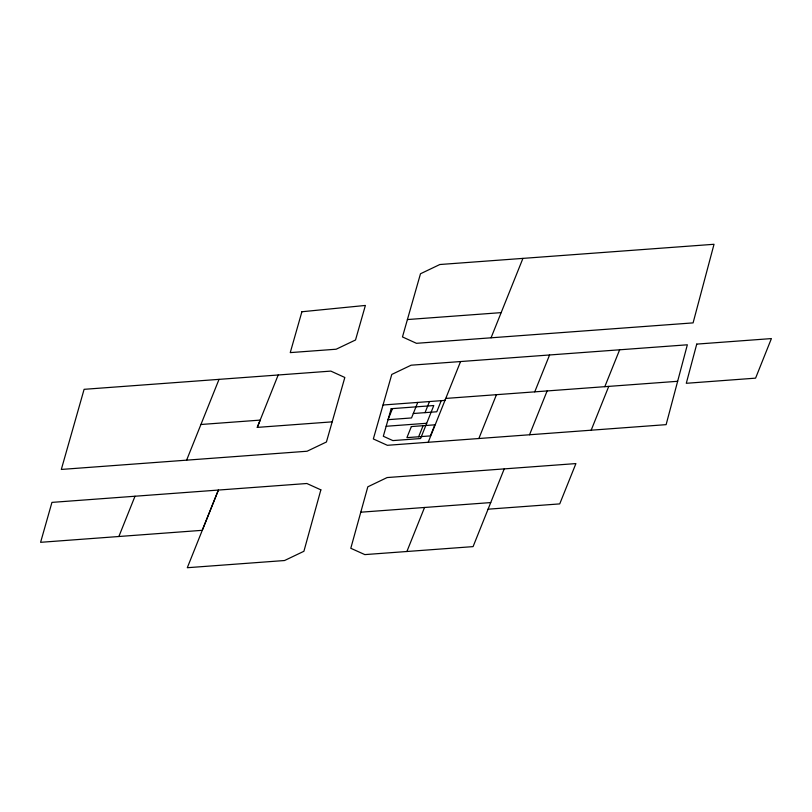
<?xml version="1.0" encoding="UTF-8"?>
<svg xmlns="http://www.w3.org/2000/svg" width="812" height="812" viewBox="0 0 812 812"><rect width="100%" height="100%" fill="white"/><g stroke="black" fill="none" stroke-linecap="round" stroke-linejoin="round"><path stroke-width="1.22" d="M677.644 381.295L687.348 344.795L411.126 365.197L391.77 374.444L373.337 438.947L387.354 445.301L666.124 424.646L677.644 381.295L445.758 398.428L428.198 442.276M332.179 421.854L344.826 377.478L330.839 371.104L84.103 389.324L61.316 469.437L307.068 451.239L326.424 441.992L332.179 421.854L257.272 427.386L278.171 375.012M407.411 319.552L402.468 336.939L416.454 343.314L693.093 322.882L714.022 244.28L439.84 264.519L420.484 273.766L407.411 319.552L501.156 312.63M118.867 536.509L135.005 496.233M392.48 408.598L388.045 419.682L411.532 417.947L417.733 402.437M425.041 412.648L429.477 401.564M418.657 436.775L423.093 425.691M441.22 400.702L436.785 411.775L413.298 413.511M406.893 551.5L424.534 507.48M504.222 468.889L473.081 546.618L364.842 554.606L350.794 548.283L367.816 486.814L387.131 477.557L575.911 463.581L559.732 503.897L488.073 509.185M591.177 430.198L608.756 386.38M186.608 460.171L219.027 379.366M460.566 361.543L444.966 400.397L383.031 405.005M491.057 337.802L522.928 258.389M478.857 438.521L496.457 394.673M534.743 391.861L549.582 354.966M529.536 434.765L547.115 390.948M604.808 386.674L619.647 349.789M257.272 427.386L260.205 420.108L200.919 424.493M386.167 426.27L426.696 423.275M360.782 512.199L490.722 502.577M696.737 344.105L686.292 383.294L755.586 378.148L771.4 338.584L696.737 344.105M320.862 489.849L303.911 551.277L284.555 560.524L187.298 567.72L218.398 490.052L202.259 530.317L40.6 542.314L51.948 502.384L306.855 483.505L320.862 489.849M301.902 311.747L290.249 352.611L336.168 349.221L355.524 339.984L365.39 305.444L301.902 311.747M391.181 408.7L383.315 436.257L392.866 440.591L420.586 438.541L433.791 405.543L391.181 408.7M411.349 426.564L406.913 437.638L430.401 435.902L434.836 424.828L411.349 426.564"/></g></svg>
